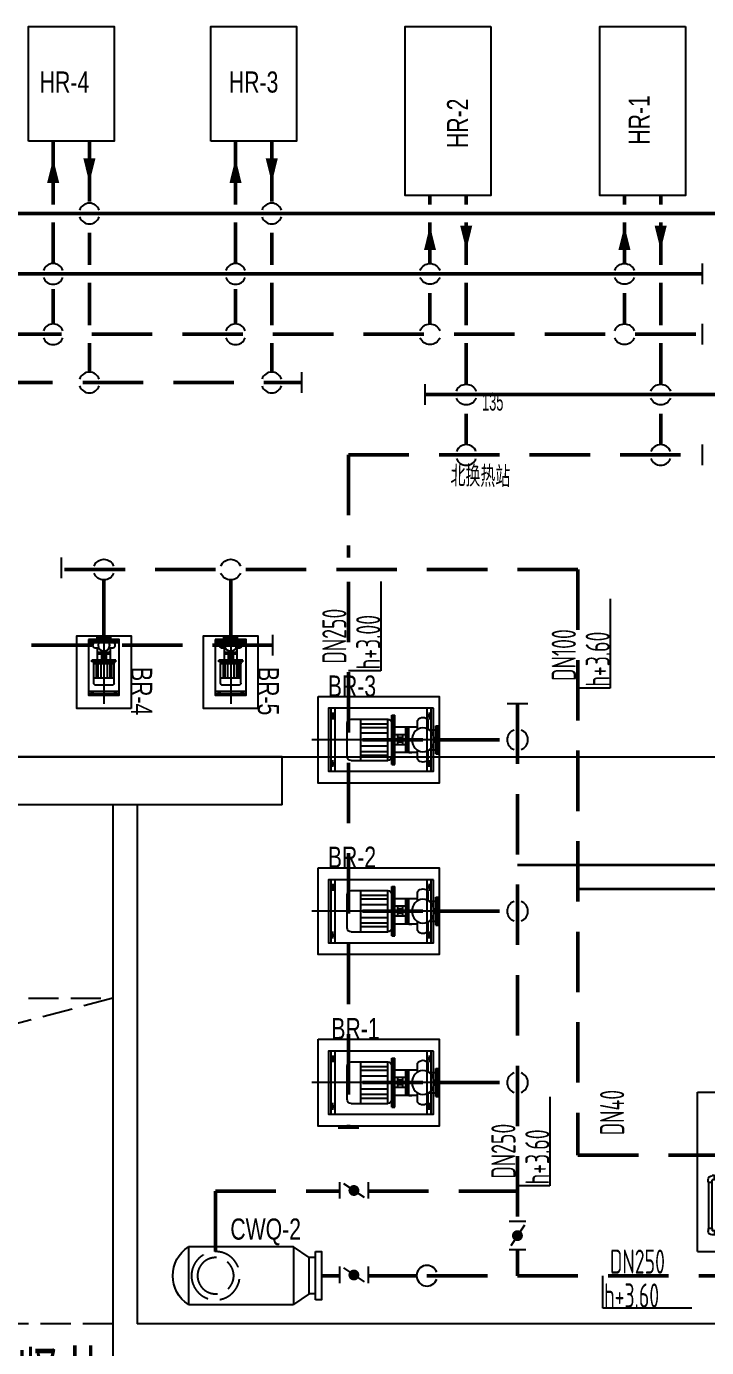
# Model space of a CAD drawing. Extents: x -253824 to 107923, y -224968 to 180578.
# Drawn here: x -204789 to -199158, y 13355 to 24300 of the extents above; entities that cross this region are included whole.
import ezdxf

# ---------------------------------------------------------------- set-up
doc = ezdxf.new("R2010")
doc.units = 0
doc.header["$LTSCALE"] = 1000
doc.header["$MEASUREMENT"] = 0
for name, pattern in [('ACAD_ISO04W100', [30, 24, -3, 0, -3]), ('CENTER', [2, 1.25, -0.25, 0.25, -0.25]), ('DASH', [0.35, 0.25, -0.1]), ('DASHED', [0.75, 0.5, -0.25]), ('HIDDEN', [0.375, 0.25, -0.125])]:
    doc.linetypes.add(name, pattern=pattern)
doc.layers.get('0').update_dxf_attribs({"linetype": 'CONTINUOUS'})
for name, color, linetype in [('00AC-水管标注-7', 7, 'CONTINUOUS'), ('02-TEXT_房间', 7, 'CONTINUOUS'), ('A-TECH_结构', 21, 'CONTINUOUS'), ('A_STR-砌块墙', 121, 'CONTINUOUS'), ('A_STR-砼墙', 51, 'CONTINUOUS'), ('AC_KTSG', 5, 'HIDDEN'), ('ACS_COM_BZ', 3, 'CONTINUOUS'), ('ACS_KT_FM', 3, 'CONTINUOUS'), ('DEVICE', 2, 'CONTINUOUS'), ('DOTE', 1, 'CONTINUOUS'), ('WALL', 9, 'CONTINUOUS'), ('改造', 7, 'CONTINUOUS')]:
    doc.layers.add(name, color=color, linetype=linetype)
for name, color, linetype, lineweight in [('00AC-空调设备-131', 131, 'CONTINUOUS', 18), ('ACS_KT_RG', 6, 'CONTINUOUS', 50), ('ACS_KT_RH', 6, 'DASHED', 50)]:
    doc.layers.add(name, color=color, linetype=linetype, lineweight=lineweight)
doc.layers.add('04-不打印_辅助线', color=165, linetype='CONTINUOUS', plot=False)
doc.styles.add('_TCH_SPACE', font='ros.shx', dxfattribs={"width": 0.75, "height": 5, "bigfont": 'jd.shx'})
doc.styles.add('HZF', font='ros.shx', dxfattribs={"width": 0.75, "bigfont": 'jd.shx'})
doc.styles.add('等高', font='ros1.shx', dxfattribs={"width": 0.7, "bigfont": 'jd.shx'})

# ---------------------------------------------------------------- blocks, each defined once
blk = doc.blocks.new('h1')
at = {"layer": 'A-TECH_结构', "linetype": 'DASH'}
for points in [[(-2, -2001), (1398, -2001), (1398, -4700), (-2, -4700), (-2, -2001)], [(1398, -2001), (455, -2250), (-2, -4700)]]:
    blk.add_lwpolyline(points, dxfattribs=at)
at = {"layer": 'A_STR-砌块墙'}
for p, q in [((1398, -400), (1398, -4800)), ((1598, -400), (1398, -400)), ((1598, -400), (1598, -4700)), ((10148, -4700), (1598, -4700)), ((1398, -4800), (1398, -6299))]:
    blk.add_line(p, q, dxfattribs=at)
at = {"layer": 'A_STR-砼墙'}
for p, q in [((2798, 0), (598, 0)), ((2798, -400), (2798, 0)), ((2798, -400), (598, -400))]:
    blk.add_line(p, q, dxfattribs=at)
at = {"layer": 'DOTE'}
blk.add_line((-2339, 0), (11192, 0), dxfattribs=at)
at = {"layer": '02-TEXT_房间', "color": 6, "style": '_TCH_SPACE', "width": 0.75}
blk.add_text('北换热站', height=173.6, rotation=359.1019, dxfattribs=at).set_placement((4192, 2240))
at = {"layer": '02-TEXT_房间', "style": '_TCH_SPACE', "width": 0.75}
blk.add_text('排风竖井', height=520.9, rotation=0, dxfattribs=at).set_placement((-152, -5450))
at = {"layer": '04-不打印_辅助线', "style": '_TCH_SPACE', "width": 0.529412}
blk.add_text('135', height=148.7, rotation=0.0499, dxfattribs=at).set_placement((4455, 2867))
blk = doc.blocks.new('beng')
at = {"layer": 'DEVICE', "color": 7}
for p, q in [((65, -300), (65, 300)), ((85, 259), (85, 194)), ((105, -300), (105, 300)), ((1054, -300), (1054, 300)), ((1075, 259), (1075, 194)), ((1095, -300), (1095, 300)), ((0, -134), (0, 134)), ((65, 229), (105, 229)), ((455, -234), (455, 234)), ((512, -198), (512, 198)), ((512, 150), (789, 150)), ((789, -198), (789, 198)), ((1055, 229), (1095, 229)), ((294, -122), (294, 122)), ((310, -122), (310, 122)), ((326, -122), (326, 122)), ((326, 47), (439, 47)), ((358, -47), (358, 47)), ((358, 22), (408, 22)), ((408, -47), (408, 47)), ((512, 115), (789, 115)), ((512, 62), (789, 62)), ((326, -47), (439, -47)), ((358, -22), (408, -22)), ((512, -62), (789, -62)), ((512, -115), (789, -115)), ((65, -229), (105, -229)), ((85, -259), (85, -194)), ((512, -150), (789, -150)), ((1054, -229), (1095, -229)), ((1075, -259), (1075, -194))]:
    blk.add_line(p, q, dxfattribs=at)
at = {"layer": 'DEVICE', "color": 7, "linetype": 'CENTER', "ltscale": 500}
blk.add_line((-241, 0), (1293, 0), dxfattribs=at)
at = {"layer": 'DEVICE', "color": 7}
blk.add_lwpolyline([(40, 300), (1120, 300), (1120, -300), (40, -300)], close=True, dxfattribs=at)
for centre in [(85, 229), (1075, 229), (85, -229), (1075, -229)]:
    blk.add_circle(centre, 8.14, dxfattribs=at)
at = {"layer": 'WALL', "ltscale": 0.2}
for p, q in [((16, 134), (-16, 134)), ((-16, -134), (-16, 134)), ((16, -134), (16, 134)), ((95, 100), (95, 185)), ((205, 100), (205, 185)), ((471, 234), (439, 234)), ((439, -234), (439, 234)), ((471, -234), (471, 234)), ((471, -142), (471, 142)), ((889, 198), (512, 198)), ((930, -157), (930, 157)), ((89, 96), (16, 96)), ((439, 122), (205, 122)), ((296, 122), (264, 122)), ((89, -96), (16, -96)), ((95, -185), (95, -100)), ((205, -185), (205, -100)), ((206, -122), (439, -122)), ((296, -122), (264, -122)), ((296, -122), (283, -122)), ((16, -134), (-16, -134)), ((16, -134), (3, -134)), ((471, -234), (439, -234)), ((471, -234), (458, -234)), ((889, -198), (512, -198))]:
    blk.add_line(p, q, dxfattribs=at)
blk.add_circle((150, 0), 114, dxfattribs=at)
for centre, radius, start, end in [((150, 144), 68.9, 36.4877, 143.5123), ((512, 157), 40.7, 90, 180), ((889, 157), 40.7, 0, 90), ((150, -144), 68.9, 216.4877, 323.5123), ((512, -157), 40.7, 180, 270), ((889, -157), 40.7, 270, 0)]:
    blk.add_arc(centre, radius, start, end, dxfattribs=at)
blk = doc.blocks.new('CWQ')
for p, q in [((-239, 232), (-239, 1101)), ((-239, 1101), (239, 1101)), ((239, 1101), (239, 232)), ((-150, 100), (-239, 232)), ((-239, 232), (239, 232)), ((150, 100), (239, 232)), ((200, 50), (-200, 50)), ((200, 50), (-200, 50)), ((-150, 50), (-150, 100)), ((150, 100), (-150, 100)), ((150, 50), (150, 100))]:
    blk.add_line(p, q)
blk.add_lwpolyline([(-200, 50), (-200, 0), (200, 0), (200, 50)])
blk.add_lwpolyline([(-200, 50), (-200, 0), (200, 0), (200, 50)])
at = {"linetype": 'DASH'}
for radius in [200, 150]:
    blk.add_circle((0, 876), radius, dxfattribs=at)
blk.add_arc((0, 946), 285, 33.0026, 146.9974)
blk = doc.blocks.new('H-PICPNT-91')
for p, q in [((-1.48, 0.87), (-1.48, -0.84)), ((1.07, 0.73), (-1.07, -0.7)), ((1.48, 0.87), (1.48, -0.84))]:
    blk.add_line(p, q)
at = {"const_width": 0.566}
blk.add_lwpolyline([(-0.28, 0, 1), (0.28, 0, 1)], format="xyb", close=True, dxfattribs=at)
blk = doc.blocks.new('H-PICPNT-69')
for start, end in [(19.4712, 160.5288), (199.4712, 340.5288)]:
    blk.add_arc((0, 0), 1.43, start, end)
blk = doc.blocks.new('H-PICPNT-66')
blk.add_arc((0, 0), 1.43, 199.4712, 160.5288)
blk = doc.blocks.new('A$C1A1A00B8')
at = {"layer": '00AC-空调设备-131', "color": 8, "lineweight": -3}
for p, q in [((300, 914), (300, 0)), ((2000, 914), (300, 914)), ((2000, 914), (2000, 0)), ((2000, 0), (300, 0))]:
    blk.add_line(p, q, dxfattribs=at)
at = {"layer": '00AC-空调设备-131', "lineweight": -3}
for p, q in [((1190, 732, 0), (1190, 758, 0)), ((1234, 732, 0), (1190, 732, 0)), ((1195, 490, 0), (1195, 732, 0)), ((1230, 490, 0), (1230, 732, 0)), ((1261, 802, 0), (1234, 802, 0)), ((1234, 732, 0), (1234, 758, 0)), ((1261, 758, 0), (1234, 758, 0)), ((1261, 802, 0), (1261, 758, 0)), ((1261, 797, 0), (1753, 797, 0)), ((1261, 762, 0), (1753, 762, 0)), ((1753, 758, 0), (1753, 802, 0)), ((1753, 802, 0), (1779, 802, 0)), ((1753, 758, 0), (1779, 758, 0)), ((1762, 678, 0), (1762, 710, 0)), ((1762, 710, 0), (1839, 710, 0)), ((1771, 675, 0), (1771, 710, 0)), ((1779, 731, 0), (1779, 758, 0)), ((1779, 710, 0), (1779, 731, 0)), ((1779, 731, 0), (1823, 731, 0)), ((1823, 731, 0), (1779, 731, 0)), ((1785, 654, 0), (1785, 731, 0)), ((1801, 654, 0), (1801, 731, 0)), ((1817, 654, 0), (1817, 731, 0)), ((1823, 731, 0), (1823, 758, 0)), ((1823, 710, 0), (1823, 731, 0)), ((1831, 675, 0), (1831, 710, 0)), ((1839, 678, 0), (1839, 710, 0)), ((1458, 634, 0), (1458, 661, 0)), ((1501, 634, 0), (1458, 634, 0)), ((1462, 490, 0), (1462, 634, 0)), ((1497, 490, 0), (1497, 634, 0)), ((1528, 704, 0), (1501, 704, 0)), ((1528, 661, 0), (1501, 661, 0)), ((1501, 634, 0), (1501, 661, 0)), ((1528, 704, 0), (1528, 661, 0)), ((1528, 700, 0), (1676, 700, 0)), ((1528, 665, 0), (1676, 665, 0)), ((1676, 661, 0), (1676, 704, 0)), ((1676, 704, 0), (1702, 704, 0)), ((1676, 661, 0), (1702, 661, 0)), ((1685, 612, 0), (1762, 612, 0)), ((1685, 580, 0), (1685, 612, 0)), ((1688, 577, 0), (1685, 580, 0)), ((1688, 577, 0), (1760, 577, 0)), ((1694, 577, 0), (1694, 612, 0)), ((1702, 633, 0), (1702, 661, 0)), ((1702, 612, 0), (1702, 633, 0)), ((1702, 633, 0), (1746, 633, 0)), ((1746, 633, 0), (1702, 633, 0)), ((1702, 556, 0), (1702, 577, 0)), ((1708, 556, 0), (1708, 633, 0)), ((1724, 556, 0), (1724, 633, 0)), ((1740, 556, 0), (1740, 633, 0)), ((1746, 633, 0), (1746, 661, 0)), ((1746, 612, 0), (1746, 633, 0)), ((1746, 556, 0), (1746, 577, 0)), ((1754, 577, 0), (1754, 612, 0)), ((1762, 580, 0), (1760, 577, 0)), ((1765, 675, 0), (1762, 678, 0)), ((1762, 580, 0), (1762, 612, 0)), ((1765, 675, 0), (1837, 675, 0)), ((1779, 654, 0), (1779, 675, 0)), ((1779, 654, 0), (1823, 654, 0)), ((1783, 654, 0), (1783, 524, 0)), ((1818, 654, 0), (1818, 524, 0)), ((1823, 654, 0), (1823, 675, 0)), ((1839, 678, 0), (1837, 675, 0)), ((1190, 490, 0), (1234, 490, 0)), ((1190, 490, 0), (1190, 441, 0)), ((1234, 490, 0), (1234, 441, 0)), ((1257, 463, 0), (1234, 463, 0)), ((1257, 463, 0), (1257, 419, 0)), ((1257, 459, 0), (1271, 459, 0)), ((1257, 424, 0), (1271, 424, 0)), ((1271, 463, 0), (1292, 463, 0)), ((1271, 419, 0), (1271, 463, 0)), ((1271, 457, 0), (1327, 457, 0)), ((1271, 441, 0), (1327, 441, 0)), ((1271, 425, 0), (1327, 425, 0)), ((1295, 480, 0), (1292, 477, 0)), ((1292, 405, 0), (1292, 477, 0)), ((1292, 471, 0), (1327, 471, 0)), ((1295, 480, 0), (1327, 480, 0)), ((1327, 403, 0), (1327, 480, 0)), ((1397, 480, 0), (1365, 480, 0)), ((1365, 403, 0), (1365, 480, 0)), ((1400, 471, 0), (1365, 471, 0)), ((1421, 457, 0), (1365, 457, 0)), ((1421, 441, 0), (1365, 441, 0)), ((1421, 425, 0), (1365, 425, 0)), ((1397, 480, 0), (1400, 477, 0)), ((1400, 405, 0), (1400, 477, 0)), ((1421, 463, 0), (1400, 463, 0)), ((1421, 463, 0), (1421, 419, 0)), ((1421, 459, 0), (1435, 459, 0)), ((1421, 424, 0), (1435, 424, 0)), ((1435, 463, 0), (1458, 463, 0)), ((1435, 463, 0), (1435, 419, 0)), ((1458, 490, 0), (1501, 490, 0)), ((1458, 490, 0), (1458, 441, 0)), ((1501, 490, 0), (1501, 441, 0)), ((1902, 435, 0), (1622, 435, 0)), ((1678, 435, 0), (1678, 517, 0)), ((1839, 524, 0), (1685, 524, 0)), ((1702, 556, 0), (1746, 556, 0)), ((1706, 556, 0), (1706, 524, 0)), ((1741, 556, 0), (1741, 524, 0)), ((1846, 435, 0), (1846, 517, 0)), ((1257, 419, 0), (1212, 419, 0)), ((1271, 419, 0), (1292, 419, 0)), ((1292, 411, 0), (1327, 411, 0)), ((1292, 405, 0), (1295, 403, 0)), ((1295, 403, 0), (1327, 403, 0)), ((1335, 384, 0), (1333, 393, 0)), ((1333, 393, 0), (1359, 393, 0)), ((1335, 384, 0), (1357, 384, 0)), ((1339, 407, 0), (1339, 393, 0)), ((1353, 407, 0), (1353, 393, 0)), ((1357, 384, 0), (1359, 393, 0)), ((1400, 411, 0), (1365, 411, 0)), ((1397, 403, 0), (1365, 403, 0)), ((1400, 405, 0), (1397, 403, 0)), ((1421, 419, 0), (1400, 419, 0)), ((1435, 419, 0), (1479, 419, 0))]:
    blk.add_line(p, q, dxfattribs=at)
at = {"layer": '00AC-空调设备-131', "linetype": 'ACAD_ISO04W100', "lineweight": -3, "ltscale": 3}
for p, q in [((585, 622, 0), (585, 254, 0)), ((1152, 622, 0), (1152, 254, 0)), ((775, 441, 0), (394, 441, 0)), ((1343, 441, 0), (962, 441, 0))]:
    blk.add_line(p, q, dxfattribs=at)
at = {"layer": '00AC-空调设备-131', "lineweight": -3, "elevation": 0}
blk.add_lwpolyline([(1902, 435), (1902, 323, -0.414214), (1888, 309), (1636, 309, -0.414214), (1622, 323), (1622, 435)], format="xyb", dxfattribs=at)
at = {"layer": '00AC-空调设备-131', "lineweight": -3}
for centre, radius in [((585, 441, 0), 245), ((1152, 441, 0), 245), ((1762, 492, 0), 24.6), ((1762, 492, 0), 3.24)]:
    blk.add_circle(centre, radius, dxfattribs=at)
for centre, radius, start, end in [((1234, 758, 0), 43.4, 90, 180), ((1779, 758, 0), 43.4, 0, 90), ((1501, 661, 0), 43.4, 90, 180), ((1762, 441, 0), 175, 116.1039, 216.8699), ((1702, 661, 0), 43.4, 0, 90), ((1762, 441, 0), 175, 83.1079, 95.5089), ((1762, 441, 0), 175, 323.1301, 71.3371), ((1212, 441, 0), 21.7, 180, 0), ((1346, 441, 0), 34.4, 56.6676, 123.3324), ((1479, 441, 0), 21.7, 180, 0), ((1685, 517, 0), 7, 90, 180), ((1839, 517, 0), 7, 0, 90), ((1346, 441, 0), 34.4, 236.6676, 303.3324), ((1762, 441, 0), 175, 228.9216, 311.0784)]:
    blk.add_arc(centre, radius, start, end, dxfattribs=at)
blk.add_open_spline([(1816, 435, 0), (1815, 446, 0), (1808, 476, 0), (1780, 486, 0), (1762, 492, 0)], degree=3, knots=[3.239693, 3.239693, 3.239693, 3.239693, 26.74775, 62.73993, 62.73993, 62.73993, 62.73993], dxfattribs=at)

msp = doc.modelspace()

# ---------------------------------------------------------------- linework, layer by layer
at = {"layer": '00AC-水管标注-7'}
for points in [[(-204568, 23206, 0, 100, 0), (-204568, 23004, 100, 100, 0)], [(-204568, 23206, 0, 100, 0), (-204568, 23004, 100, 100, 0)], [(-204268, 23004, 0, 100, 0), (-204268, 23206, 100, 100, 0)], [(-203058, 23206, 0, 100, 0), (-203058, 23004, 100, 100, 0)], [(-203058, 23206, 0, 100, 0), (-203058, 23004, 100, 100, 0)], [(-202758, 23004, 0, 100, 0), (-202758, 23206, 100, 100, 0)], [(-201448, 22649, 0, 100, 0), (-201448, 22447, 100, 100, 0)], [(-201148, 22447, 0, 100, 0), (-201148, 22649, 100, 100, 0)], [(-199838, 22649, 0, 100, 0), (-199838, 22447, 100, 100, 0)], [(-199538, 22447, 0, 100, 0), (-199538, 22649, 100, 100, 0)]]:
    msp.add_lwpolyline(points, format="xyseb", dxfattribs=at)
at = {"layer": 'AC_KTSG', "linetype": 'Continuous', "lineweight": 35}
for p, q in [((-200723, 17353), (-198773, 17353)), ((-198923, 17153), (-200223, 17153))]:
    msp.add_line(p, q, dxfattribs=at)
at = {"layer": 'ACS_COM_BZ'}
for p, q in [((-199193, 22165), (-199193, 22336)), ((-199193, 21665), (-199193, 21836)), ((-202508, 21265), (-202508, 21436)), ((-201487, 21165), (-201487, 21336)), ((-199193, 20665), (-199193, 20836)), ((-204498, 19729), (-204498, 19900)), ((-201855, 19701), (-201855, 18962)), ((-199955, 19557), (-199955, 18818)), ((-202748, 19088), (-202748, 19259)), ((-201855, 18962), (-202123, 18962)), ((-199955, 18818), (-200223, 18818)), ((-200809, 18690), (-200638, 18690)), ((-200455, 15433), (-200455, 14695)), ((-202209, 15175), (-202038, 15175)), ((-200455, 14695), (-200723, 14695)), ((-200018, 13682), (-200018, 13950)), ((-199279, 13682), (-200018, 13682))]:
    msp.add_line(p, q, dxfattribs=at)
for points in [[(-204773, 23350), (-204773, 24300), (-204063, 24300), (-204063, 23350), (-204773, 23350)], [(-203263, 23350), (-203263, 24300), (-202553, 24300), (-202553, 23350), (-203263, 23350)], [(-200943, 24300), (-200943, 22900), (-201653, 22900), (-201653, 24300), (-200943, 24300)], [(-199333, 24300), (-199333, 22900), (-200043, 22900), (-200043, 24300), (-199333, 24300)]]:
    msp.add_lwpolyline(points, dxfattribs=at)
at = {"layer": 'ACS_COM_BZ', "color": 8}
for points in [[(-203923, 18650), (-204373, 18650), (-204373, 19250), (-203923, 19250), (-203923, 18650)], [(-202873, 18650), (-203323, 18650), (-203323, 19250), (-202873, 19250), (-202873, 18650)], [(-202373, 18750), (-201373, 18750), (-201373, 18030), (-202373, 18030), (-202373, 18750)], [(-202373, 17330), (-201373, 17330), (-201373, 16610), (-202373, 16610), (-202373, 17330)], [(-202373, 15910), (-201373, 15910), (-201373, 15190), (-202373, 15190), (-202373, 15910)]]:
    msp.add_lwpolyline(points, dxfattribs=at)
at = {"layer": 'ACS_KT_RG'}
for p, q in [((-204568, 23350), (-204568, 22825)), ((-203058, 23350), (-203058, 22825)), ((-201148, 22900), (-201148, 22825)), ((-199538, 22900), (-199538, 22825)), ((-198723, 22750), (-204868, 22750)), ((-204568, 22675), (-204568, 22336)), ((-203058, 22675), (-203058, 22336)), ((-201148, 22675), (-201148, 22325)), ((-199538, 22675), (-199538, 22325)), ((-199193, 22250), (-206623, 22250)), ((-204568, 21836), (-204568, 22123)), ((-203058, 21836), (-203058, 22123)), ((-201148, 21825), (-201148, 22175)), ((-199538, 21825), (-199538, 22175)), ((-198823, 21250), (-201487, 21250))]:
    msp.add_line(p, q, dxfattribs=at)
at = {"layer": 'ACS_KT_RH'}
for p, q in [((-204268, 23350), (-204268, 22836)), ((-202758, 23350), (-202758, 22836)), ((-201448, 22900), (-201448, 22825)), ((-199838, 22900), (-199838, 22825)), ((-201448, 22675), (-201448, 22336)), ((-199838, 22675), (-199838, 22336)), ((-204268, 22590), (-204268, 22325)), ((-202758, 22590), (-202758, 22325)), ((-204268, 22175), (-204268, 21825)), ((-202758, 22175), (-202758, 21825)), ((-201448, 22090), (-201448, 21836)), ((-199838, 22090), (-199838, 21836)), ((-205748, 21750), (-199193, 21750)), ((-204268, 21675), (-204268, 21436)), ((-202758, 21675), (-202758, 21436)), ((-201148, 21675), (-201148, 21336)), ((-199538, 21675), (-199538, 21336)), ((-205073, 21350), (-202508, 21350)), ((-201148, 21090), (-201148, 20836)), ((-199538, 21090), (-199538, 20836)), ((-202123, 20750), (-199193, 20750)), ((-202123, 20750), (-202123, 19900)), ((-200223, 19800), (-204498, 19800)), ((-204148, 19244), (-204148, 19715)), ((-203098, 19244), (-203098, 19715)), ((-200223, 19800), (-200223, 14950)), ((-202123, 19700), (-202123, 15175)), ((-202748, 19173), (-205073, 19173)), ((-200723, 18690), (-200723, 14400)), ((-201507, 18390), (-202123, 18390)), ((-201373, 18390), (-200809, 18390)), ((-201507, 16970), (-202123, 16970)), ((-201373, 16970), (-200809, 16970)), ((-201507, 15550), (-202123, 15550)), ((-201373, 15550), (-200809, 15550)), ((-200223, 14950), (-193561, 14950)), ((-203223, 14650), (-202197, 14650)), ((-203223, 14650), (-203223, 13950)), ((-201960, 14650), (-200723, 14650)), ((-200723, 14163), (-200723, 13950)), ((-202347, 13950), (-202197, 13950)), ((-201960, 13950), (-201559, 13950)), ((-201473, 13950), (-193601, 13950))]:
    msp.add_line(p, q, dxfattribs=at)

# ---------------------------------------------------------------- block references
msp.add_blockref('h1', (-205471, 18250))
at = {"xscale": -0.425, "yscale": 0.425, "rotation": 90}
for p in [(-204148, 19237), (-203098, 19237)]:
    msp.add_blockref('beng', p, dxfattribs=at)
at = {"xscale": -0.805, "yscale": 0.87}
for p in [(-201386, 18390), (-201386, 16970), (-201386, 15550)]:
    msp.add_blockref('beng', p, dxfattribs=at)
at = {"xscale": -1, "rotation": 90}
msp.add_blockref('CWQ', (-202347, 13950), dxfattribs=at)
at = {"layer": '00AC-空调设备-131', "xscale": -0.776471, "yscale": 0.776471, "zscale": 0.776471, "rotation": 90}
msp.add_blockref('A$C1A1A00B8', (-198523, 15703), dxfattribs=at)
at = {"layer": 'ACS_KT_FM', "yscale": 60}
for p, xscale in [((-204268, 22750), 60), ((-202758, 22750), 60), ((-204568, 22250), 60), ((-203058, 22250), 60), ((-201448, 22250), -60), ((-199838, 22250), -60), ((-204568, 21750), 60), ((-203058, 21750), 60), ((-201448, 21750), -60), ((-199838, 21750), -60), ((-204268, 21350), 60), ((-202758, 21350), 60), ((-201148, 21250), -60), ((-199538, 21250), -60), ((-201148, 20750), 60), ((-199538, 20750), 60)]:
    msp.add_blockref('H-PICPNT-69', p, dxfattribs=dict(at, xscale=xscale))
for name, p, xscale, rotation in [('H-PICPNT-69', (-204148, 19800), -60, 180), ('H-PICPNT-69', (-203098, 19800), -60, 180), ('H-PICPNT-69', (-200723, 18390), 60, 90.00000000000001), ('H-PICPNT-69', (-200723, 16970), 60, 90.00000000000001), ('H-PICPNT-69', (-200723, 15550), 60, 90.00000000000001), ('H-PICPNT-66', (-201473, 13950), 60, 179.9999999999999)]:
    msp.add_blockref(name, p, dxfattribs=dict(at, xscale=xscale, rotation=rotation))
at = {"layer": 'ACS_KT_FM', "xscale": -80, "yscale": 80, "zscale": 1.25}
for p in [(-202078, 14656), (-202078, 13956)]:
    msp.add_blockref('H-PICPNT-91', p, dxfattribs=at)
at = {"layer": 'ACS_KT_FM', "xscale": -80, "yscale": 80, "zscale": 1.25, "rotation": 270}
msp.add_blockref('H-PICPNT-91', (-200724, 14282), dxfattribs=at)

# ---------------------------------------------------------------- texts
at = {"layer": 'ACS_COM_BZ', "style": '等高', "width": 0.7}
for s, rotation, p in [('DN250', 90, (-202140, 19021)), ('h+3.00', 90, (-201859, 18973)), ('DN100', 90, (-200240, 18878)), ('h+3.60', 90, (-199959, 18830)), ('DN40', 90, (-199840, 15113)), ('DN250', 90, (-200740, 14754)), ('h+3.60', 90, (-200459, 14706)), ('DN250', 0, (-199958, 13967)), ('h+3.60', 0, (-200007, 13686))]:
    msp.add_text(s, height=200, rotation=rotation, dxfattribs=at).set_placement(p)
at = {"layer": '改造', "color": 6, "style": 'HZF', "width": 0.75}
for s, p in [('HR-4', (-204679, 23752)), ('HR-3', (-203113, 23752)), ('BR-3', (-202294, 18748)), ('BR-2', (-202294, 17330)), ('BR-1', (-202265, 15910)), ('CWQ-2', (-203101, 14249))]:
    msp.add_text(s, height=175, dxfattribs=at).set_placement(p)
for s, rotation, p in [('HR-2', 90, (-201132, 23293)), ('HR-1', 90, (-199629, 23321)), ('BR-4', 270, (-203923, 18993)), ('BR-5', 270, (-202873, 18993))]:
    msp.add_text(s, height=175, rotation=rotation, dxfattribs=at).set_placement(p)

doc.saveas('drawing.dxf')
